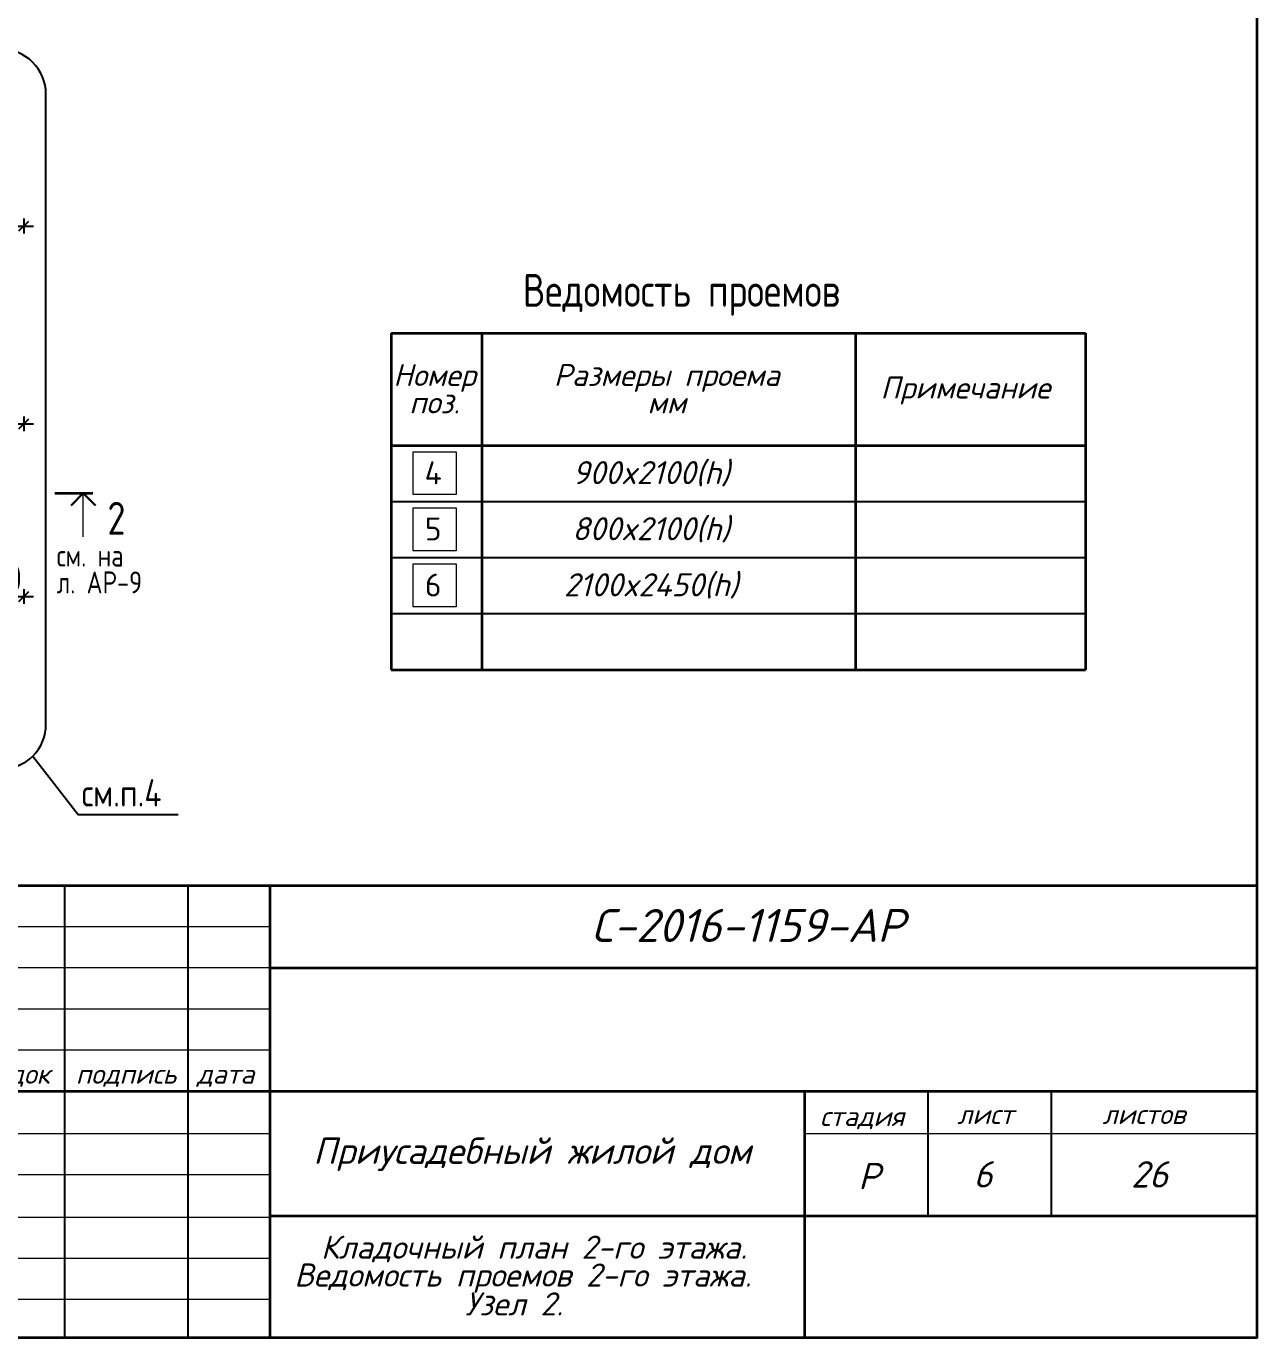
# Model space of a CAD drawing. Extents: x -12289450 to -10763036, y -7834513 to -6150123.
# Drawn here: x -11152617 to -11141394, y -7694161 to -7682197 of the extents above; entities that cross this region are included whole.
import ezdxf

# ---------------------------------------------------------------- set-up
doc = ezdxf.new("R2010")
doc.units = 0
doc.header["$LTSCALE"] = 25
doc.header["$PDMODE"] = 35
doc.layers.get('DefPoints').update_dxf_attribs({"color": 10, "lineweight": 30})
for name, color, linetype in [('001-ПЕРЕГОРОДКИ', 5, 'Continuous'), ('005-РАЗМЕРЫ', 252, 'Continuous'), ('Annotation - Text', 7, 'Continuous'), ('ArchiCAD', 7, 'Continuous'), ('kassa', 7, 'Continuous'), ('Новое', 51, 'Continuous'), ('Примечания', 7, 'Continuous')]:
    doc.layers.add(name, color=color, linetype=linetype)
for name, color, linetype, lineweight in [('text', 1, 'Continuous', 15), ('Перегор', 4, 'Continuous', 20), ('СТЕНЫ', 5, 'Continuous', 40)]:
    doc.layers.add(name, color=color, linetype=linetype, lineweight=lineweight)
doc.styles.add('gismo', font='isocpeui.ttf')
doc.styles.add('GOST 2.304', font='cs_gost2304.shx')
doc.styles.add('SIMP701', font='simplex701.shx')
doc.styles.get("Standard").update_dxf_attribs({"font": 'arial.ttf'})
doc.styles.add('TXT0', font='txt', dxfattribs={"width": 0.8})
doc.dimstyles.new('РАЗМЕРЫ', dxfattribs={"dimscale": 30, "dimtxt": 8.5, "dimasz": 0.15, "dimexe": 0, "dimexo": 0, "dimgap": 1.2, "dimtad": 1, "dimdec": 0, "dimzin": 0, "dimdsep": 46, "dimtxsty": 'TXT0', "dimblk1": 'A8MITTA', "dimblk2": 'A8MITTA', "dimsah": 1, "dimcen": 2, "dimse1": 1, "dimse2": 1, "dimadec": 0, "dimazin": 0, "dimtp": 6, "dimtm": 6, "dimtfac": 1, "dimtdec": 0, "dimtofl": 0, "dimtmove": 0, "dimatfit": 3, "dimldrblk": 'A8MITTA', "dimfxl": 0, "dimtolj": 1, "dimtzin": 0, "dimarcsym": 0})

# ---------------------------------------------------------------- blocks, each defined once
blk = doc.blocks.new('A8MITTA', base_point=(3180, 3140))
for p, q in [((3160, 3140), (3200, 3140)), ((3170, 3130), (3190, 3150)), ((3180, 3155), (3180, 3125))]:
    blk.add_line(p, q)
blk = doc.blocks.new('*D331')
at = {"layer": '005-РАЗМЕРЫ', "color": 0, "lineweight": -2, "ltscale": 1.2, "transparency": 16777216}
blk.add_line((-11153134, -7687399), (-11152643, -7687399), dxfattribs=at)
at = {"layer": 'DefPoints', "color": 0, "ltscale": 1.2, "transparency": 16777216}
for p in [(-11152639, -7687399), (-11153139, -7688067), (-11152639, -7688067)]:
    blk.add_point(p, dxfattribs=at)
at = {"layer": '005-РАЗМЕРЫ', "color": 0, "lineweight": -2, "ltscale": 1.2, "transparency": 16777216, "xscale": 4.5, "yscale": 4.5, "zscale": 4.5, "rotation": 180}
blk.add_blockref('A8MITTA', (-11153139, -7687399), dxfattribs=at)
at = {"layer": '005-РАЗМЕРЫ', "color": 0, "lineweight": -2, "ltscale": 1.2, "transparency": 16777216, "xscale": 4.5, "yscale": 4.5, "zscale": 4.5}
blk.add_blockref('A8MITTA', (-11152639, -7687399), dxfattribs=at)
at = {"layer": '005-РАЗМЕРЫ', "color": 0, "ltscale": 1.2, "transparency": 16777216, "insert": (-11152889, -7687236), "char_height": 255, "attachment_point": 5, "style": 'TXT0'}
blk.add_mtext('\\A1;500', dxfattribs=at)
blk = doc.blocks.new('*D328')
at = {"layer": '005-РАЗМЕРЫ', "color": 0, "lineweight": -2, "ltscale": 1.2, "transparency": 16777216}
blk.add_line((-11156234, -7685825), (-11152643, -7685825), dxfattribs=at)
at = {"layer": 'DefPoints', "color": 0, "ltscale": 1.2, "transparency": 16777216}
for p in [(-11152639, -7685825), (-11156239, -7687022), (-11152639, -7687022)]:
    blk.add_point(p, dxfattribs=at)
at = {"layer": '005-РАЗМЕРЫ', "color": 0, "lineweight": -2, "ltscale": 1.2, "transparency": 16777216, "xscale": 4.5, "yscale": 4.5, "zscale": 4.5, "rotation": 180}
blk.add_blockref('A8MITTA', (-11156239, -7685825), dxfattribs=at)
at = {"layer": '005-РАЗМЕРЫ', "color": 0, "lineweight": -2, "ltscale": 1.2, "transparency": 16777216, "xscale": 4.5, "yscale": 4.5, "zscale": 4.5}
blk.add_blockref('A8MITTA', (-11152639, -7685825), dxfattribs=at)
at = {"layer": '005-РАЗМЕРЫ', "color": 0, "ltscale": 1.2, "transparency": 16777216, "insert": (-11154194, -7685662), "char_height": 255, "attachment_point": 5, "style": 'TXT0'}
blk.add_mtext('\\A1;3600', dxfattribs=at)
blk = doc.blocks.new('*D346')
at = {"layer": '005-РАЗМЕРЫ', "color": 0, "lineweight": -2, "ltscale": 1.2, "transparency": 16777216}
blk.add_line((-11153584, -7684020), (-11152643, -7684020), dxfattribs=at)
at = {"layer": 'DefPoints', "color": 0, "ltscale": 1.2, "transparency": 16777216}
for p in [(-11153589, -7682517), (-11152639, -7682627), (-11152639, -7684020)]:
    blk.add_point(p, dxfattribs=at)
at = {"layer": '005-РАЗМЕРЫ', "color": 0, "lineweight": -2, "ltscale": 1.2, "transparency": 16777216, "xscale": 4.5, "yscale": 4.5, "zscale": 4.5, "rotation": 180}
blk.add_blockref('A8MITTA', (-11153589, -7684020), dxfattribs=at)
at = {"layer": '005-РАЗМЕРЫ', "color": 0, "lineweight": -2, "ltscale": 1.2, "transparency": 16777216, "xscale": 4.5, "yscale": 4.5, "zscale": 4.5}
blk.add_blockref('A8MITTA', (-11152639, -7684020), dxfattribs=at)
at = {"layer": '005-РАЗМЕРЫ', "color": 0, "ltscale": 1.2, "transparency": 16777216, "insert": (-11153257, -7683856), "char_height": 255, "attachment_point": 5, "style": 'TXT0'}
blk.add_mtext('\\A1;950', dxfattribs=at)

msp = doc.modelspace()

# ---------------------------------------------------------------- linework, layer by layer
at = {"layer": '001-ПЕРЕГОРОДКИ', "lineweight": 35, "ltscale": 100}
msp.add_lwpolyline([(-11152357.2, -7686457.2), (-11152009.3, -7686457.2)], dxfattribs=at)
msp.add_lwpolyline([(-11152357.2, -7686457.2), (-11152009.3, -7686457.2)], dxfattribs=at)
at = {"layer": '001-ПЕРЕГОРОДКИ', "lineweight": 18, "ltscale": 100}
msp.add_lwpolyline([(-11152096.7, -7686856.6), (-11152096.7, -7686457.2)], dxfattribs=at)
at = {"layer": 'Annotation - Text', "color": 0, "lineweight": 20}
for points in [[(-11149088.7, -7686078.5), (-11148697.1, -7686078.5), (-11148697.1, -7686470.1), (-11149088.7, -7686470.1), (-11149088.7, -7686078.5)], [(-11149088.7, -7686590.1), (-11148697.1, -7686590.1), (-11148697.1, -7686981.7), (-11149088.7, -7686981.7), (-11149088.7, -7686590.1)], [(-11149088.7, -7687101.7), (-11148697.1, -7687101.7), (-11148697.1, -7687493.3), (-11149088.7, -7687493.3), (-11149088.7, -7687101.7)]]:
    msp.add_lwpolyline(points, close=True, dxfattribs=at)
at = {"layer": 'ArchiCAD', "color": 7, "linetype": 'Continuous', "lineweight": 35}
for p, q in [((-11149289.8, -7684997.7), (-11142957.3, -7684997.7)), ((-11149289.8, -7684997.7), (-11149289.8, -7688067.2)), ((-11148462.7, -7684997.7), (-11148462.7, -7688067.2)), ((-11145055, -7684997.7), (-11145055, -7688067.2)), ((-11142957.3, -7684997.7), (-11142957.3, -7688067.2)), ((-11149289.8, -7686020.9), (-11142957.3, -7686020.9)), ((-11149289.8, -7688067.2), (-11142957.3, -7688067.2)), ((-11155268.8, -7690036), (-11141394, -7690036)), ((-11155268.8, -7690036), (-11141394, -7690036)), ((-11150393.9, -7690036), (-11150393.9, -7694160.9)), ((-11150393.9, -7690786), (-11141394, -7690786)), ((-11155268.8, -7691911), (-11141394, -7691911)), ((-11145518.9, -7691911), (-11145518.9, -7694160.9)), ((-11150393.9, -7693047.8), (-11141394, -7693047.8))]:
    msp.add_line(p, q, dxfattribs=at)
at = {"layer": 'ArchiCAD', "color": 7, "linetype": 'Continuous', "lineweight": 25}
for p, q in [((-11149289.8, -7686020.9), (-11142957.3, -7686020.9)), ((-11149289.8, -7686020.9), (-11142957.3, -7686020.9)), ((-11149289.8, -7686020.9), (-11142957.3, -7686020.9)), ((-11149289.8, -7686532.5), (-11142957.3, -7686532.5)), ((-11149289.8, -7686532.5), (-11142957.3, -7686532.5)), ((-11149289.8, -7687044.1), (-11142957.3, -7687044.1)), ((-11149289.8, -7687044.1), (-11142957.3, -7687044.1)), ((-11149289.8, -7687555.6), (-11142957.3, -7687555.6)), ((-11149289.8, -7688067.2), (-11142957.3, -7688067.2))]:
    msp.add_line(p, q, dxfattribs=at)
at = {"layer": 'ArchiCAD', "color": 7, "linetype": 'Continuous', "lineweight": 35}
for points in [[(-11171018.9, -7672636.3), (-11141394, -7672636.3), (-11141394, -7694161.2), (-11171018.9, -7694161.2)], [(-11171018.9, -7672636.3), (-11141394, -7672636.3), (-11141394, -7694161.2), (-11171018.9, -7694161.2)], [(-11141394, -7694160.9), (-11155268.8, -7694160.9), (-11155268.8, -7690036), (-11141394, -7690036), (-11141394, -7694160.9)]]:
    msp.add_lwpolyline(points, close=True, dxfattribs=at)
at = {"layer": 'kassa', "lineweight": 15}
for p, q in [((-11155268.8, -7690411), (-11150393.9, -7690411)), ((-11150393.9, -7690786), (-11155268.8, -7690786)), ((-11155268.8, -7691161), (-11150393.9, -7691161)), ((-11155268.8, -7691536), (-11150393.9, -7691536)), ((-11155268.8, -7692297.9), (-11150393.9, -7692297.9)), ((-11145518.9, -7692297.9), (-11141394, -7692297.9)), ((-11155268.8, -7692672.8), (-11150393.9, -7692672.8)), ((-11155268.8, -7693059.7), (-11150393.9, -7693059.7)), ((-11155268.8, -7693434.7), (-11150393.9, -7693434.7)), ((-11155268.8, -7693809.7), (-11150393.9, -7693809.7))]:
    msp.add_line(p, q, dxfattribs=at)
at = {"layer": 'Новое', "color": 7, "linetype": 'Continuous'}
for p, q in [((-11152268.8, -7690036), (-11152268.8, -7694160.9)), ((-11151143.9, -7690036), (-11151143.9, -7694160.9)), ((-11144394, -7691911), (-11144394, -7693047.8)), ((-11143269, -7691911), (-11143269, -7693047.8))]:
    msp.add_line(p, q, dxfattribs=at)
at = {"layer": 'Перегор', "color": 6, "linetype": 'Continuous', "lineweight": 25, "ltscale": 5}
msp.add_lwpolyline([(-11152436.5, -7688562.8), (-11152436.5, -7682819.2, 0.4133006), (-11152852.3, -7682404.7), (-11156032.4, -7682404.7, 0.4142136), (-11156448.2, -7682820.5), (-11156448.2, -7688562.8, 0.3612619), (-11156108.5, -7688971.6), (-11152852.3, -7688971.6, 0.4263147), (-11152436.5, -7688562.8)], format="xyb", close=True, dxfattribs=at)
msp.add_lwpolyline([(-11152557.2, -7688855.8), (-11152141.7, -7689389.2), (-11151231.8, -7689389.2)], dxfattribs=at)
at = {"layer": 'СТЕНЫ', "color": 5, "lineweight": 30}
for points in [[(-11152096.7, -7686457.2), (-11152207.7, -7686568.2)], [(-11152096.7, -7686457.2), (-11151985.7, -7686568.2)]]:
    msp.add_lwpolyline(points, dxfattribs=at)

# ---------------------------------------------------------------- texts
at = {"layer": 'Annotation - Text', "color": 0, "lineweight": 25, "style": 'gismo'}
for s, height, p in [('С-2016-1159-АР', 300.621, (-11147462.4, -7690550.6)), ('Nдок', 180.37, (-11152936.8, -7691844.1)), ('подпись', 180.37, (-11152164.2, -7691844.1)), ('дата', 180.37, (-11151060.6, -7691844.1)), ('стадия', 180.37, (-11145376.7, -7692230)), ('лист', 180.37, (-11144125.8, -7692211.7)), ('листов', 180.37, (-11142801.4, -7692211.7)), ('Приусадебный жилой дом', 240.497, (-11150000.1, -7692575.3)), ('Р', 240.5, (-11145029.6, -7692807.1)), ('6', 240.5, (-11143978.4, -7692790.5)), ('26', 240.5, (-11142541.5, -7692790.5)), ('Кладочный план 2-го этажа.', 210.938, (-11149929, -7693440.1)), ('Ведомость проемов 2-го этажа.', 210.938, (-11150171.9, -7693694.4)), ('Узел 2.', 210.94, (-11148614.1, -7693957.6))]:
    msp.add_text(s, height=height, dxfattribs=at).set_placement(p)
at = {"layer": 'Annotation - Text', "color": 0, "lineweight": 25, "insert": (-11148086.6, -7684456.9), "char_height": 300, "width": 19612.659, "attachment_point": 1, "style": 'GOST 2.304'}
msp.add_mtext('Ведомость проемов ', dxfattribs=at)
at = {"layer": 'Annotation - Text', "color": 0, "lineweight": 25, "char_height": 208.845, "attachment_point": 2, "style": 'gismo'}
for s, insert in [('{\\fISOCPEUR|b0|i0|c204|p34;4}', (-11148905, -7686167.2)), ('{\\fISOCPEUR|b0|i0|c204|p34;5}', (-11148905, -7686678.8)), ('{\\fISOCPEUR|b0|i0|c204|p34;6}', (-11148905, -7687190.4))]:
    msp.add_mtext(s, dxfattribs=dict(at, insert=insert))
at = {"layer": 'ArchiCAD', "color": 7, "linetype": 'Continuous', "lineweight": 25, "attachment_point": 2}
for s, insert, char_height in [('{\\fISOCPEUR|b1|i1|c204|p34;Номер}', (-11148893, -7685279.1), 200), ('{\\fISOCPEUR|b1|i1|c204|p34;Размеры проема}', (-11146774.8, -7685279.1), 200), ('{\\fISOCPEUR|b0|i1|c204|p34;Примечание}', (-11144051.5, -7685393.8), 200), ('{\\fISOCPEUR|b1|i1|c204|p34;поз.}', (-11148893, -7685529), 200), ('{\\fISOCPEUR|b1|i1|c204|p34;мм}', (-11146774.8, -7685529), 200), ('{\\fISOCPEUR|b1|i1|c0|p34;900x2100(h)}', (-11146918.7, -7686164.4), 210), ('{\\fISOCPEUR|b1|i1|c0|p34;800x2\\fISOCPEUR|b1|i1|c204|p34;10\\fISOCPEUR|b1|i1|c0|p34;0(h)}', (-11146918.7, -7686676), 210), ('{\\fISOCPEUR|b1|i1|c0|p34;2100x2450(h)}', (-11146918.7, -7687187.6), 210)]:
    msp.add_mtext(s, dxfattribs=dict(at, insert=insert, char_height=char_height))
at = {"layer": 'text', "color": 7, "lineweight": 25, "style": 'SIMP701', "width": 0.8}
msp.add_text('см.п.4', height=250, dxfattribs=at).set_placement((-11152111.3, -7689315.3))
at = {"layer": 'Примечания', "color": 7, "lineweight": 25, "attachment_point": 4}
for s, insert, char_height in [('{\\fGOST 2.304 type A|b0|i0|c0|p34;2}', (-11151876.3, -7686686.1), 300), ('{\\fGOST 2.304 type A|b0|i0|c204|p34;см. на}', (-11152338.7, -7687025.8), 200), ('{\\fGOST 2.304 type A|b0|i0|c204|p34;л. АР-\\fGOST 2.304 type A|b0|i0|c0|p34;9}', (-11152338.7, -7687271.4), 200)]:
    msp.add_mtext(s, dxfattribs=dict(at, insert=insert, char_height=char_height))

# ---------------------------------------------------------------- dimensions: what is measured, and where the dimension line sits
at = {"layer": '005-РАЗМЕРЫ', "ltscale": 1.2}
for base, p1, p2, picture, middle in [((-11152638.7, -7684019.6), (-11153588.7, -7682516.8), (-11152638.7, -7682627.2), '*D346', (-11153256.7, -7684019.6)), ((-11152638.7, -7685825.2), (-11156238.7, -7687022), (-11152638.7, -7687022), '*D328', (-11154193.7, -7685825.2)), ((-11152638.7, -7687399.2), (-11153138.7, -7688067.2), (-11152638.7, -7688067.2), '*D331', (-11152888.7, -7687399.2))]:
    dim = msp.add_linear_dim(base=base, p1=p1, p2=p2, dimstyle='РАЗМЕРЫ', dxfattribs=at)
    dim.commit()
    dim.dimension.update_dxf_attribs({"geometry": picture, "text_midpoint": middle, "dimtype": 160})

doc.saveas('drawing.dxf')
